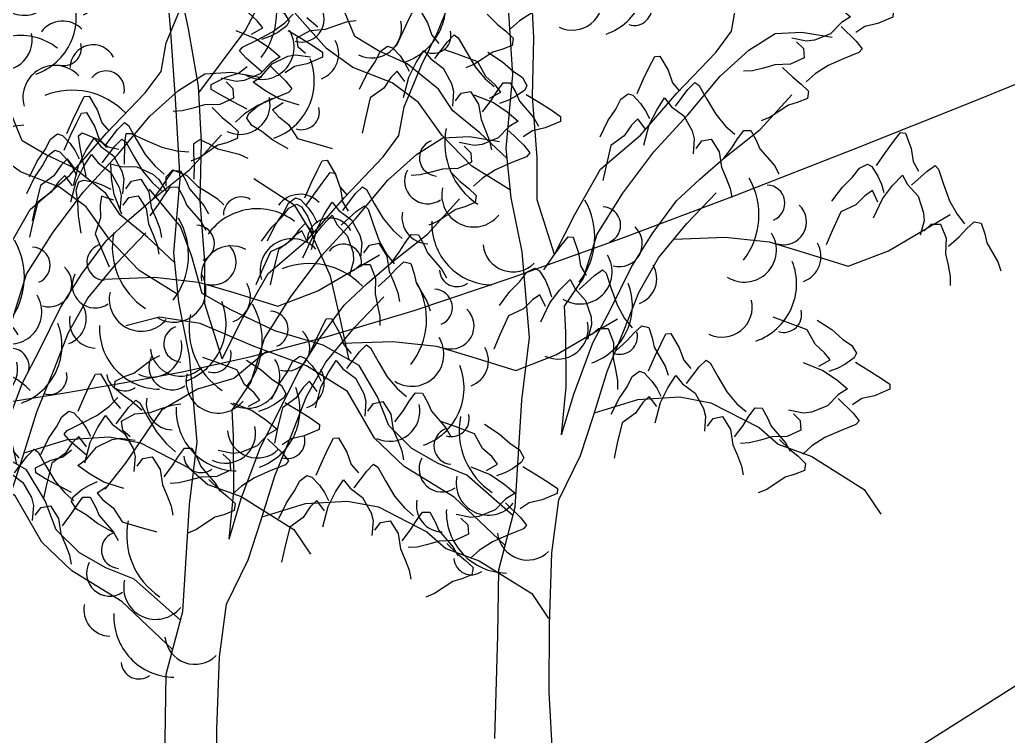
# Model space of a CAD drawing. Extents: x 524954 to 526204, y 9523489 to 9524010.
# Drawn here: x 526078.41 to 526086, y 9523825.8 to 9523831.3 of the extents above; entities that cross this region are included whole.
import ezdxf

# ---------------------------------------------------------------- set-up
doc = ezdxf.new("R2010")
doc.units = 0
doc.linetypes.add('ACAD_ISO12W100', pattern=[21, 12, -3, 0, -3, 0, -3])
for name, color, linetype in [('Arbre', 34, 'ACAD_ISO12W100'), ('CN_01_00', 3, 'Continuous'), ('CN_02_00', 4, 'Continuous')]:
    doc.layers.add(name, color=color, linetype=linetype)

# ---------------------------------------------------------------- blocks, each defined once
blk = doc.blocks.new('v088')
at = {"linetype": 'Continuous'}
for p, q in [((-0.3105, 8.0091), (-0.3597, 8.574)), ((-0.1735, 7.9995), (-0.2426, 8.3277)), ((0.2621, 7.9837), (0.4236, 8.2918)), ((1.7363, 7.971), (1.8546, 8.2596)), ((2.4672, 8.1253), (2.3672, 8.0611)), ((2.1174, 8.1109), (2.1954, 8.0349)), ((2.3672, 8.0611), (2.2979, 7.9989)), ((-0.2742, 7.4626), (-0.3105, 8.0091)), ((-0.0959, 7.5596), (-0.1735, 7.9995)), ((-0.0934, 7.5087), (0.2621, 7.9837)), ((1.617, 7.726), (1.7363, 7.971)), ((2.1954, 8.0349), (2.2605, 7.9811)), ((2.2605, 7.9811), (2.3179, 7.927)), ((2.3179, 7.927), (2.3098, 7.8725)), ((1.8965, 7.8022), (1.7861, 7.8414)), ((2.1627, 7.8208), (2.0222, 7.7271)), ((2.1227, 7.8203), (2.2353, 7.7465)), ((2.2308, 7.8405), (2.1627, 7.8208)), ((2.3098, 7.8725), (2.2308, 7.8405)), ((2.0465, 7.7461), (1.8965, 7.8022)), ((2.1075, 7.6343), (2.0465, 7.7461)), ((2.2353, 7.7465), (2.3169, 7.6746)), ((1.4808, 7.3998), (1.617, 7.726)), ((2.0222, 7.7271), (1.9545, 7.6997)), ((2.3169, 7.6746), (2.3894, 7.6252)), ((2.1809, 7.5696), (2.1075, 7.6343)), ((2.3894, 7.6252), (2.424, 7.5657)), ((-0.0745, 7.1309), (-0.0959, 7.5596)), ((2.1373, 7.4666), (2.223, 7.5144)), ((2.223, 7.5144), (2.1809, 7.5696)), ((2.407, 7.5299), (2.337, 7.4793)), ((2.424, 7.5657), (2.407, 7.5299)), ((-0.2365, 6.8477), (-0.2742, 7.4626)), ((2.0162, 7.4937), (2.1664, 7.4338)), ((2.1664, 7.4338), (2.2711, 7.3633)), ((2.2772, 7.4485), (2.2132, 7.4252)), ((2.337, 7.4793), (2.2772, 7.4485)), ((2.4169, 7.4959), (2.521, 7.4331)), ((2.521, 7.4331), (2.6094, 7.377)), ((-1.4491, 7.1395), (-1.5474, 7.38)), ((1.4418, 7.1813), (1.4808, 7.3998)), ((2.2711, 7.3633), (2.3565, 7.2916)), ((2.6094, 7.377), (2.6819, 7.3276)), ((-1.985, 7.2461), (-1.9201, 7.3129)), ((-1.6648, 7.048), (-1.9323, 7.3471)), ((-1.7325, 7.2133), (-1.8154, 7.2839)), ((-1.0336, 7.2746), (-0.9936, 7.3527)), ((-0.9936, 7.3527), (-0.9551, 7.3561)), ((-0.9551, 7.3561), (-0.8913, 7.2468)), ((2.3565, 7.2916), (2.286, 7.2486)), ((2.6805, 7.289), (2.5641, 7.2392)), ((2.6819, 7.3276), (2.6805, 7.289)), ((-2.0805, 7.1754), (-1.985, 7.2461)), ((-1.6722, 7.1979), (-1.587, 7.2285)), ((-1.587, 7.2285), (-1.5051, 7.2548)), ((-1.5051, 7.2548), (-1.4365, 7.2638)), ((-1.0783, 7.18), (-1.0336, 7.2746)), ((-0.8913, 7.2468), (-0.8575, 7.1514)), ((2.286, 7.2486), (2.2028, 7.1624)), ((2.2841, 7.2177), (2.3991, 7.1055)), ((2.4653, 7.2176), (2.395, 7.1707)), ((2.5641, 7.2392), (2.4653, 7.2176)), ((-2.2004, 7.1132), (-2.0805, 7.1754)), ((-1.8923, 7.1303), (-1.791, 7.1862)), ((-1.8828, 7.0578), (-1.8923, 7.1303)), ((-1.791, 7.1862), (-1.6722, 7.1979)), ((-1.2665, 7.0314), (-1.4491, 7.1395)), ((-1.1277, 7.0688), (-1.0783, 7.18)), ((-0.8575, 7.1514), (-0.8023, 7.0875)), ((-0.7381, 7.0997), (-0.6855, 7.1528)), ((-0.6855, 7.1528), (-0.654, 7.1313)), ((-0.654, 7.1313), (-0.5947, 7.0251)), ((-0.0837, 6.6768), (-0.0745, 7.1309)), ((1.3209, 7.0171), (1.4418, 7.1813)), ((1.5755, 7.0348), (1.778, 7.1634)), ((1.778, 7.1634), (1.983, 7.1739)), ((1.983, 7.1739), (2.2139, 7.1352)), ((2.2028, 7.1624), (2.0788, 7.1122)), ((-2.333, 7.0298), (-2.3098, 7.06)), ((-2.3098, 7.06), (-2.2004, 7.1132)), ((-1.8262, 7.0109), (-1.8828, 7.0578)), ((-1.2526, 7.0255), (-1.1978, 7.0672)), ((-1.1978, 7.0672), (-1.1602, 7.0548)), ((-1.1602, 7.0548), (-1.1012, 6.9916)), ((-0.8351, 6.9716), (-0.7381, 7.0997)), ((2.0176, 7.1045), (1.9044, 7.1282)), ((1.9408, 7.0996), (1.9941, 7.049)), ((2.0788, 7.1122), (2.0176, 7.1045)), ((2.3991, 7.1055), (2.4452, 7.0467)), ((-2.283, 6.9743), (-2.333, 7.0298)), ((-2.0833, 6.9307), (-1.963, 6.9891)), ((-1.963, 6.9891), (-1.9025, 7.0009)), ((-1.9025, 7.0009), (-1.7879, 6.9849)), ((-1.4628, 6.9029), (-1.6648, 7.048)), ((-1.2925, 6.9474), (-1.2526, 7.0255)), ((-1.0467, 6.9303), (-1.2665, 7.0314)), ((-1.1012, 6.9916), (-1.0633, 6.9361)), ((-0.978, 6.9406), (-0.9175, 7.0343)), ((-0.9175, 7.0343), (-0.8661, 6.9697)), ((-0.5947, 7.0251), (-0.5257, 6.909)), ((0.8128, 6.9092), (0.8527, 6.9872)), ((0.8527, 6.9872), (0.8913, 6.9906)), ((0.8913, 6.9906), (0.9551, 6.8814)), ((1.0227, 6.7061), (1.3209, 7.0171)), ((1.3557, 6.8374), (1.5755, 7.0348)), ((1.9941, 7.049), (1.9988, 6.9761)), ((2.4201, 7.0181), (2.3073, 6.9725)), ((2.4452, 7.0467), (2.4201, 7.0181)), ((-2.3415, 6.858), (-2.2745, 6.9095)), ((-2.1607, 6.8701), (-2.283, 6.9743)), ((-2.1606, 6.8391), (-2.0833, 6.9307)), ((-1.1618, 6.7848), (-1.4628, 6.9029)), ((-1.3538, 6.8575), (-1.2925, 6.9474)), ((-1.0633, 6.9361), (-1.0322, 6.8755)), ((-0.8063, 6.7363), (-1.0467, 6.9303)), ((-1.0349, 6.828), (-0.978, 6.9406)), ((-0.8661, 6.9697), (-0.7702, 6.8978)), ((-0.5257, 6.909), (-0.4496, 6.8178)), ((0.7681, 6.8145), (0.8128, 6.9092)), ((1.7747, 6.9234), (1.6876, 6.8986)), ((1.8939, 6.9271), (1.7747, 6.9234)), ((1.8337, 6.904), (1.9118, 6.828)), ((1.9988, 6.9761), (1.8939, 6.9271)), ((2.1835, 6.9184), (2.0835, 6.8543)), ((2.3073, 6.9725), (2.1835, 6.9184)), ((-2.5514, 6.7723), (-2.4387, 6.8298)), ((-2.4387, 6.8298), (-2.3415, 6.858)), ((-2.228, 6.7914), (-2.1606, 6.8391)), ((-1.413, 6.7366), (-1.3538, 6.8575)), ((-1.122, 6.8741), (-1.1715, 6.8255)), ((-1.0639, 6.7951), (-1.122, 6.8741)), ((-1.0757, 6.6715), (-1.0349, 6.828)), ((-0.7702, 6.8978), (-0.705, 6.781)), ((-0.2869, 6.2807), (-0.2365, 6.8477)), ((0.9551, 6.8814), (0.9888, 6.786)), ((1.107, 6.54), (1.3557, 6.8374)), ((1.6041, 6.8779), (1.535, 6.8736)), ((1.6876, 6.8986), (1.6041, 6.8779)), ((1.9118, 6.828), (1.9768, 6.7743)), ((2.0835, 6.8543), (2.0142, 6.7921)), ((-2.5502, 6.7337), (-2.5514, 6.7723)), ((-2.1379, 6.7256), (-2.228, 6.7914)), ((-1.1715, 6.8255), (-1.2266, 6.7446)), ((-0.9597, 6.6336), (-1.1618, 6.7848)), ((-0.705, 6.781), (-0.6897, 6.7213)), ((-0.4496, 6.8178), (-0.3793, 6.7567)), ((-0.357, 6.7218), (-0.3104, 6.7855)), ((-0.3104, 6.7855), (-0.2553, 6.7842)), ((-0.2553, 6.7842), (-0.2138, 6.7099)), ((0.7187, 6.7034), (0.7681, 6.8145)), ((0.9888, 6.786), (1.0441, 6.7221)), ((1.1083, 6.7343), (1.1609, 6.7873)), ((1.1609, 6.7873), (1.1923, 6.7659)), ((1.1923, 6.7659), (1.2517, 6.6597)), ((1.9768, 6.7743), (2.0342, 6.7201)), ((-2.4746, 6.6893), (-2.5502, 6.7337)), ((-2.3827, 6.6392), (-2.4746, 6.6893)), ((-2.0288, 6.6624), (-2.1379, 6.7256)), ((-1.2266, 6.7446), (-1.3299, 6.6702)), ((-0.6972, 6.5707), (-0.8063, 6.7363)), ((-0.6897, 6.7213), (-0.6991, 6.6059)), ((-0.6753, 6.6457), (-0.6318, 6.7049)), ((-0.6318, 6.7049), (-0.56, 6.7185)), ((-0.56, 6.7185), (-0.4983, 6.6206)), ((-0.4022, 6.6506), (-0.357, 6.7218)), ((-0.2138, 6.7099), (-0.1857, 6.6447)), ((-0.0491, 6.2111), (-0.0837, 6.6768)), ((0.5938, 6.6601), (0.6485, 6.7018)), ((0.6485, 6.7018), (0.6861, 6.6893)), ((0.6861, 6.6893), (0.7451, 6.6262)), ((0.7433, 6.3831), (1.0227, 6.7061)), ((1.0112, 6.6062), (1.1083, 6.7343)), ((1.6628, 6.4272), (1.906, 6.6935)), ((2.0342, 6.7201), (2.0261, 6.6656)), ((-2.2745, 6.5836), (-2.3827, 6.6392)), ((-2.2624, 6.5503), (-2.1959, 6.6055)), ((-2.1959, 6.6055), (-2.1384, 6.6402)), ((-2.1384, 6.6402), (-2.076, 6.6678)), ((-1.9976, 6.6315), (-2.0798, 6.5781)), ((-1.8748, 6.6127), (-2.0288, 6.6624)), ((-1.3299, 6.6702), (-1.3669, 6.5144)), ((-0.7803, 6.3824), (-0.9597, 6.6336)), ((-0.4983, 6.6206), (-0.4798, 6.5027)), ((-0.4679, 6.5637), (-0.4022, 6.6506)), ((-0.1857, 6.6447), (-0.0753, 6.5169)), ((0.5538, 6.582), (0.5938, 6.6601)), ((0.7451, 6.6262), (0.7831, 6.5707)), ((0.8684, 6.5752), (0.9289, 6.6689)), ((0.9289, 6.6689), (0.9803, 6.6043)), ((0.9803, 6.6043), (1.0762, 6.5324)), ((1.2517, 6.6597), (1.3207, 6.5436)), ((1.879, 6.6139), (1.7385, 6.5203)), ((1.9472, 6.6337), (1.879, 6.6139)), ((2.0261, 6.6656), (1.9472, 6.6337)), ((-2.2769, 6.5134), (-2.2624, 6.5503)), ((-2.0798, 6.5781), (-2.0342, 6.5259)), ((-2.0342, 6.5259), (-1.9565, 6.4662)), ((-0.4884, 6.4009), (-0.6972, 6.5707)), ((0.4926, 6.4921), (0.5538, 6.582)), ((0.7831, 6.5707), (0.8142, 6.5101)), ((0.8114, 6.4626), (0.8684, 6.5752)), ((0.8455, 6.2546), (1.107, 6.54)), ((1.0762, 6.5324), (1.1414, 6.4156)), ((1.3207, 6.5436), (1.3968, 6.4523)), ((-2.2384, 6.4564), (-2.2769, 6.5134)), ((-2.1628, 6.412), (-2.2384, 6.4564)), ((-1.9565, 6.4662), (-1.8881, 6.3588)), ((-1.3669, 6.5144), (-1.3922, 6.3999)), ((-0.4798, 6.5027), (-0.4444, 6.4194)), ((-0.0753, 6.5169), (-0.0397, 6.4532)), ((0.4333, 6.3712), (0.4926, 6.4921)), ((0.6749, 6.4601), (0.6198, 6.3792)), ((0.7244, 6.5087), (0.6749, 6.4601)), ((0.7824, 6.4297), (0.7244, 6.5087)), ((0.7707, 6.306), (0.8114, 6.4626)), ((1.3968, 6.4523), (1.4671, 6.3913)), ((1.7385, 6.5203), (1.6708, 6.4929)), ((-3.5682, 6.3771), (-3.539, 6.4025)), ((-3.5548, 6.2904), (-3.5682, 6.3771)), ((-3.539, 6.4025), (-3.4232, 6.3514)), ((-3.2129, 6.3221), (-3.2014, 6.3959)), ((-3.2014, 6.3959), (-3.1633, 6.397)), ((-3.1633, 6.397), (-3.053, 6.3458)), ((-2.0765, 6.3457), (-2.1628, 6.412)), ((-0.5514, 6.1446), (-0.7803, 6.3824)), ((-0.2789, 6.2036), (-0.4884, 6.4009)), ((-0.4444, 6.4194), (-0.4135, 6.3391)), ((0.4379, 6.1217), (0.7433, 6.3831)), ((0.6198, 6.3792), (0.5164, 6.3047)), ((1.1414, 6.4156), (1.1567, 6.3559)), ((1.3814, 6.2037), (1.6628, 6.4272)), ((1.4894, 6.3564), (1.536, 6.4201)), ((1.536, 6.4201), (1.5911, 6.4188)), ((1.5911, 6.4188), (1.6326, 6.3444)), ((2.6849, 6.3343), (2.7388, 6.4036)), ((2.7388, 6.4036), (2.7772, 6.3997)), ((2.7772, 6.3997), (2.8196, 6.2805)), ((-3.4232, 6.3514), (-3.3399, 6.2939)), ((-3.2164, 6.1615), (-3.2129, 6.3221)), ((-3.053, 6.3458), (-2.929, 6.2922)), ((-2.6826, 6.2395), (-2.6821, 6.3185)), ((-2.6821, 6.3185), (-2.6368, 6.3497)), ((-2.6368, 6.3497), (-2.5596, 6.3138)), ((-2.5596, 6.3138), (-2.4986, 6.2775)), ((-1.9592, 6.2797), (-2.0765, 6.3457)), ((-1.8881, 6.3588), (-1.7347, 6.313)), ((-1.7347, 6.313), (-1.6219, 6.2812)), ((-0.4135, 6.3391), (-0.4006, 6.2711)), ((0.5164, 6.3047), (0.4795, 6.1489)), ((1.1567, 6.3559), (1.1472, 6.2405)), ((1.171, 6.2803), (1.2146, 6.3394)), ((1.2146, 6.3394), (1.2864, 6.3531)), ((1.2864, 6.3531), (1.3481, 6.2552)), ((1.4442, 6.2852), (1.4894, 6.3564)), ((1.6326, 6.3444), (1.6606, 6.2793)), ((2.6234, 6.2497), (2.6849, 6.3343)), ((-3.5355, 6.1876), (-3.5548, 6.2904)), ((-3.3399, 6.2939), (-3.2577, 6.2746)), ((-2.929, 6.2922), (-2.8139, 6.2629)), ((-2.8139, 6.2629), (-2.7211, 6.2547)), ((-2.6774, 6.1553), (-2.6826, 6.2395)), ((-2.4986, 6.2775), (-2.3343, 6.2387)), ((-2.3343, 6.2387), (-2.2681, 6.208)), ((-0.2479, 5.9022), (-0.2869, 6.2807)), ((0.6096, 5.9388), (0.8455, 6.2546)), ((1.3481, 6.2552), (1.3665, 6.1373)), ((1.3784, 6.1983), (1.4442, 6.2852)), ((1.6606, 6.2793), (1.771, 6.1515)), ((2.5541, 6.1497), (2.6234, 6.2497)), ((2.8196, 6.2805), (2.8349, 6.1805)), ((-3.5103, 6.0686), (-3.5355, 6.1876)), ((-3.3198, 6.1639), (-3.2403, 6.1417)), ((-3.3139, 6.0525), (-3.3198, 6.1639)), ((-2.6797, 6.0464), (-2.6774, 6.1553)), ((-0.2539, 5.9607), (-0.5514, 6.1446)), ((-0.0486, 5.8877), (-0.0491, 6.2111)), ((0.4795, 6.1489), (0.4542, 6.0345)), ((1.1982, 6.0444), (1.3814, 6.2037)), ((1.771, 6.1515), (1.8066, 6.0878)), ((2.4234, 6.1305), (2.4849, 6.1612)), ((2.4849, 6.1612), (2.5195, 6.142)), ((2.8349, 6.1805), (2.8773, 6.1074)), ((2.9427, 6.1074), (3.0042, 6.1497)), ((3.0042, 6.1497), (3.0311, 6.1228)), ((-3.2403, 6.1417), (-3.1205, 6.1398)), ((-3.1205, 6.1398), (-2.9991, 6.0834)), ((-2.9991, 6.0834), (-2.9517, 6.044)), ((-2.8952, 6.0647), (-2.845, 6.1178)), ((-2.845, 6.1178), (-2.7377, 6.0747)), ((-2.7377, 6.0747), (-2.6536, 5.99)), ((0.2399, 5.7756), (0.4379, 6.1217)), ((1.3665, 6.1373), (1.4019, 6.054)), ((2.3695, 6.0612), (2.4234, 6.1305)), ((2.5195, 6.142), (2.5657, 6.0689)), ((2.5657, 6.0689), (2.5926, 6.0074)), ((2.6772, 5.9958), (2.7542, 6.0766)), ((2.7542, 6.0766), (2.7926, 6.0035)), ((2.8234, 5.9997), (2.9427, 6.1074)), ((3.0311, 6.1228), (3.0696, 6.0074)), ((-3.5861, 5.9603), (-3.5662, 6.0262)), ((-3.5662, 6.0262), (-3.5284, 6.0381)), ((-3.5284, 6.0381), (-3.4436, 6.0215)), ((-3.4436, 6.0215), (-3.3804, 5.9989)), ((-3.3804, 5.9989), (-3.3196, 5.968)), ((-3.294, 5.9279), (-3.3139, 6.0525)), ((-2.9517, 6.044), (-2.8917, 5.945)), ((-2.8958, 5.9912), (-2.8952, 6.0647)), ((-1.9071, 5.8427), (-2.2223, 6.0475)), ((1.0213, 5.879), (1.1982, 6.0444)), ((1.4019, 6.054), (1.4328, 5.9737)), ((2.2926, 5.9843), (2.3695, 6.0612)), ((2.5926, 6.0074), (2.6118, 5.942)), ((2.6003, 5.8958), (2.6772, 5.9958)), ((2.7926, 6.0035), (2.8734, 5.9151)), ((3.0696, 6.0074), (3.1158, 5.8804)), ((-3.5727, 5.8736), (-3.5861, 5.9603)), ((-3.2352, 5.7773), (-3.294, 5.9279)), ((-2.7868, 5.6812), (-3.0229, 5.9686)), ((-2.6536, 5.99), (-2.576, 5.9433)), ((-2.576, 5.9433), (-2.5039, 5.8964)), ((0.4109, 5.6237), (0.6096, 5.9388)), ((1.0995, 5.7065), (1.3247, 5.9413)), ((1.4328, 5.9737), (1.4458, 5.9057)), ((2.2118, 5.8766), (2.2926, 5.9843)), ((2.4657, 5.9189), (2.3964, 5.8497)), ((2.5234, 5.9574), (2.4657, 5.9189)), ((2.5657, 5.8689), (2.5234, 5.9574)), ((-3.5695, 5.7648), (-3.5727, 5.8736)), ((-3.3915, 5.9142), (-3.4031, 5.8459)), ((-3.4031, 5.8459), (-3.4003, 5.748)), ((-3.2981, 5.8843), (-3.3915, 5.9142)), ((-2.5039, 5.8964), (-2.4536, 5.8489)), ((-1.7911, 5.6523), (-1.9071, 5.8427)), ((-0.1646, 5.4873), (-0.2479, 5.9022)), ((0.0846, 5.4676), (-0.0486, 5.8877)), ((0.8338, 5.6263), (1.0213, 5.879)), ((2.3964, 5.8497), (2.281, 5.7958)), ((2.5311, 5.7497), (2.6003, 5.8958)), ((2.8734, 5.9151), (2.9157, 5.7881)), ((3.1158, 5.8804), (3.1734, 5.7766)), ((-3.5466, 5.6322), (-3.5695, 5.7648)), ((0.0846, 5.4676), (0.2399, 5.7756)), ((2.281, 5.7958), (2.2156, 5.6496)), ((2.6462, 5.4963), (3.1193, 5.7735)), ((2.9157, 5.7881), (2.9196, 5.7266)), ((3.1734, 5.7766), (3.2311, 5.7035)), ((-3.4003, 5.748), (-3.4403, 5.6271)), ((0.8812, 5.4407), (1.0995, 5.7065)), ((2.9196, 5.7266), (2.8888, 5.615)), ((2.9196, 5.6496), (2.9734, 5.6996)), ((2.9734, 5.6996), (3.0465, 5.6996)), ((3.0465, 5.6996), (3.0888, 5.5919)), ((3.2465, 5.665), (3.3042, 5.7189)), ((3.3042, 5.7189), (3.3581, 5.7073)), ((3.3581, 5.7073), (3.385, 5.6266)), ((-3.4403, 5.6271), (-3.3789, 5.4792)), ((-2.7013, 5.4591), (-2.7868, 5.6812)), ((-1.6346, 5.3011), (-1.7911, 5.6523)), ((0.3061, 5.2857), (0.4109, 5.6237)), ((0.6713, 5.3679), (0.8338, 5.6263)), ((2.2156, 5.6496), (2.1695, 5.5419)), ((3.1888, 5.6035), (3.2465, 5.665)), ((3.385, 5.6266), (3.4004, 5.5573)), ((1.0006, 5.5861), (1.394, 5.6007)), ((1.394, 5.6007), (1.7306, 5.5642)), ((1.7306, 5.5642), (1.9997, 5.4827)), ((3.0888, 5.5919), (3.085, 5.4727)), ((3.1081, 5.5304), (3.1888, 5.6035)), ((3.4004, 5.5573), (3.485, 5.4112)), ((-3.3789, 5.4792), (-3.3323, 5.3717)), ((-0.1073, 4.8293), (-0.1646, 5.4873)), ((1.9997, 5.4827), (2.3377, 5.3779)), ((2.3377, 5.3779), (2.6462, 5.4963)), ((3.085, 5.4727), (3.1042, 5.3842)), ((-2.6206, 5.1685), (-2.7013, 5.4591)), ((0.7312, 5.1764), (0.8812, 5.4407)), ((3.485, 5.4112), (3.5081, 5.3419)), ((0.5102, 5.0412), (0.6713, 5.3679)), ((3.1042, 5.3842), (3.1196, 5.2996)), ((-1.5592, 4.9668), (-1.6346, 5.3011)), ((0.1613, 5.0712), (0.3061, 5.2857)), ((3.1196, 5.2996), (3.1196, 5.2304)), ((-2.4003, 5.0425), (-2.6206, 5.1685)), ((0.6191, 4.888), (0.7312, 5.1764)), ((-2.0611, 4.8817), (-2.4003, 5.0425)), ((0.1717, 4.8724), (0.1613, 5.0712)), ((0.3786, 4.7897), (0.5102, 5.0412)), ((-2.9464, 4.9876), (-3.2062, 4.92)), ((-2.6344, 4.9381), (-2.9464, 4.9876)), ((-2.2328, 4.7662), (-2.6344, 4.9381)), ((-1.7068, 4.8945), (-1.6668, 4.9726)), ((-1.6668, 4.9726), (-1.6283, 4.976)), ((-1.6283, 4.976), (-1.5645, 4.8667)), ((-1.4917, 4.6586), (-1.5592, 4.9668)), ((1.8724, 4.9461), (1.762, 4.9854)), ((2.0224, 4.89), (1.8724, 4.9461)), ((2.0987, 4.9642), (2.2113, 4.8904)), ((-1.6919, 4.7713), (-2.0611, 4.8817)), ((-1.7514, 4.7999), (-1.7068, 4.8945)), ((-1.5645, 4.8667), (-1.5307, 4.7714)), ((0.1743, 4.4496), (0.1717, 4.8724)), ((0.489, 4.5681), (0.6191, 4.888)), ((0.8993, 4.7791), (0.9393, 4.8572)), ((0.9393, 4.8572), (0.9778, 4.8606)), ((0.9778, 4.8606), (1.0416, 4.7513)), ((2.0834, 4.7783), (2.0224, 4.89)), ((2.2113, 4.8904), (2.2929, 4.8185)), ((-1.8008, 4.6887), (-1.7514, 4.7999)), ((-0.1657, 4.3492), (-0.1073, 4.8293)), ((0.2314, 4.3948), (0.3786, 4.7897)), ((0.8546, 4.6845), (0.8993, 4.7791)), ((2.1569, 4.7135), (2.0834, 4.7783)), ((2.2929, 4.8185), (2.3654, 4.7691)), ((-2.1227, 4.7254), (-2.3768, 4.5144)), ((-1.8192, 4.6131), (-2.2328, 4.7662)), ((-1.415, 4.6154), (-1.6919, 4.7713)), ((-1.5307, 4.7714), (-1.4755, 4.7074)), ((-1.5083, 4.5916), (-1.4112, 4.7196)), ((-1.4112, 4.7196), (-1.3587, 4.7727)), ((-1.3587, 4.7727), (-1.3272, 4.7513)), ((-1.3272, 4.7513), (-1.2679, 4.6451)), ((1.0416, 4.7513), (1.0754, 4.656)), ((2.1989, 4.6584), (2.1569, 4.7135)), ((2.3654, 4.7691), (2.4, 4.7096)), ((2.4, 4.7096), (2.383, 4.6739)), ((-3.1435, 4.5571), (-3.0095, 4.66)), ((-3.0095, 4.66), (-2.9439, 4.6918)), ((-1.9657, 4.5674), (-1.9257, 4.6454)), ((-1.9257, 4.6454), (-1.871, 4.6871)), ((-1.871, 4.6871), (-1.8334, 4.6747)), ((-1.8334, 4.6747), (-1.7744, 4.6115)), ((-1.6512, 4.5605), (-1.5907, 4.6542)), ((-1.5907, 4.6542), (-1.5392, 4.5896)), ((-1.2679, 4.6451), (-1.1988, 4.529)), ((0.8053, 4.5733), (0.8546, 4.6845)), ((1.0754, 4.656), (1.1306, 4.592)), ((1.1948, 4.6042), (1.2474, 4.6573)), ((1.2474, 4.6573), (1.2789, 4.6359)), ((1.2789, 4.6359), (1.3382, 4.5297)), ((1.9921, 4.6376), (2.1424, 4.5777)), ((2.1133, 4.6106), (2.1989, 4.6584)), ((2.383, 4.6739), (2.3129, 4.6232)), ((2.3928, 4.6398), (2.497, 4.577)), ((-3.2101, 4.5328), (-3.1435, 4.5571)), ((-2.0269, 4.4774), (-1.9657, 4.5674)), ((-1.5041, 4.4145), (-1.8192, 4.6131)), ((-1.7744, 4.6115), (-1.7365, 4.5561)), ((-1.7365, 4.5561), (-1.7054, 4.4954)), ((-1.7081, 4.4479), (-1.6512, 4.5605)), ((-1.5392, 4.5896), (-1.4434, 4.5178)), ((-1.2732, 4.3758), (-1.415, 4.6154)), ((0.3841, 4.2301), (0.489, 4.5681)), ((0.6804, 4.53), (0.7351, 4.5718)), ((0.7351, 4.5718), (0.7727, 4.5593)), ((0.7727, 4.5593), (0.8317, 4.4961)), ((1.0978, 4.4762), (1.1948, 4.6042)), ((2.1424, 4.5777), (2.247, 4.5072)), ((2.2532, 4.5924), (2.1892, 4.5691)), ((2.3129, 4.6232), (2.2532, 4.5924)), ((2.497, 4.577), (2.5853, 4.5209)), ((-3.2911, 4.4407), (-3.2867, 4.4956)), ((-3.2867, 4.4956), (-3.2101, 4.5328)), ((-2.3768, 4.5144), (-2.655, 4.434)), ((-2.0862, 4.3565), (-2.0269, 4.4774)), ((-1.7952, 4.494), (-1.8447, 4.4455)), ((-1.7371, 4.415), (-1.7952, 4.494)), ((-1.4434, 4.5178), (-1.3781, 4.401)), ((-1.1988, 4.529), (-1.1228, 4.4377)), ((0.6404, 4.452), (0.6804, 4.53)), ((0.8317, 4.4961), (0.8696, 4.4407)), ((0.9549, 4.4451), (1.0154, 4.5388)), ((1.0154, 4.5388), (1.0668, 4.4742)), ((1.3382, 4.5297), (1.4072, 4.4136)), ((2.247, 4.5072), (2.3325, 4.4356)), ((2.5853, 4.5209), (2.6578, 4.4715)), ((-3.2303, 4.3905), (-3.2911, 4.4407)), ((-2.655, 4.434), (-2.9315, 4.2727)), ((-1.8447, 4.4455), (-1.8998, 4.3645)), ((-1.7488, 4.2914), (-1.7081, 4.4479)), ((-1.2976, 4.0581), (-1.5041, 4.4145)), ((-1.3781, 4.401), (-1.3629, 4.3412)), ((-1.1228, 4.4377), (-1.0524, 4.3767)), ((-1.0302, 4.3418), (-0.9835, 4.4054)), ((-0.9835, 4.4054), (-0.9285, 4.4041)), ((-0.9285, 4.4041), (-0.8869, 4.3298)), ((0.1384, 4.0819), (0.1743, 4.4496)), ((0.5791, 4.362), (0.6404, 4.452)), ((0.8696, 4.4407), (0.9007, 4.38)), ((0.898, 4.3325), (0.9549, 4.4451)), ((1.0668, 4.4742), (1.1627, 4.4024)), ((1.1627, 4.4024), (1.228, 4.2856)), ((1.4072, 4.4136), (1.4833, 4.3223)), ((2.3325, 4.4356), (2.262, 4.3926)), ((2.6564, 4.4329), (2.5401, 4.3831)), ((2.6578, 4.4715), (2.6564, 4.4329)), ((-3.3314, 4.3035), (-3.2664, 4.3702)), ((-3.1617, 4.3413), (-3.2303, 4.3905)), ((-3.0788, 4.2707), (-3.1617, 4.3413)), ((-1.8998, 4.3645), (-2.0031, 4.2901)), ((-1.3629, 4.3412), (-1.3723, 4.2259)), ((-1.3485, 4.2656), (-1.3049, 4.3248)), ((-1.3049, 4.3248), (-1.2331, 4.3384)), ((-1.1877, 4.1537), (-1.2732, 4.3758)), ((-1.2331, 4.3384), (-1.1715, 4.2405)), ((-1.0754, 4.2705), (-1.0302, 4.3418)), ((-0.8869, 4.3298), (-0.8589, 4.2646)), ((-0.2169, 3.5272), (-0.1657, 4.3492)), ((0.1384, 4.0819), (0.2314, 4.3948)), ((0.3911, 4.2526), (0.7235, 4.3553)), ((0.5199, 4.2411), (0.5791, 4.362)), ((0.7614, 4.3301), (0.7063, 4.2491)), ((0.7235, 4.3553), (1.0465, 4.3745)), ((0.8109, 4.3786), (0.7614, 4.3301)), ((0.869, 4.2996), (0.8109, 4.3786)), ((0.8572, 4.176), (0.898, 4.3325)), ((1.0465, 4.3745), (1.2838, 4.3297)), ((1.2838, 4.3297), (1.6547, 4.1385)), ((2.262, 4.3926), (2.1788, 4.3064)), ((2.2601, 4.3616), (2.3751, 4.2494)), ((2.4412, 4.3615), (2.371, 4.3146)), ((2.5401, 4.3831), (2.4412, 4.3615)), ((-3.4268, 4.2328), (-3.3314, 4.3035)), ((-2.9315, 4.2727), (-3.209, 3.8627)), ((-3.1373, 4.2436), (-3.0186, 4.2553)), ((-3.0186, 4.2553), (-2.9333, 4.2859)), ((-2.9333, 4.2859), (-2.8514, 4.3121)), ((-2.8514, 4.3121), (-2.7828, 4.3211)), ((-2.0031, 4.2901), (-2.0401, 4.1343)), ((-1.1411, 4.1837), (-1.0754, 4.2705)), ((-0.8589, 4.2646), (-0.7485, 4.1368)), ((0.7063, 4.2491), (0.603, 4.1747)), ((1.228, 4.2856), (1.2432, 4.2258)), ((1.4833, 4.3223), (1.5536, 4.2613)), ((1.5759, 4.2264), (1.6226, 4.29)), ((1.6226, 4.29), (1.6776, 4.2887)), ((1.6776, 4.2887), (1.7191, 4.2144)), ((1.9936, 4.2484), (1.8803, 4.2721)), ((2.0548, 4.2561), (1.9936, 4.2484)), ((2.1788, 4.3064), (2.0548, 4.2561)), ((2.3751, 4.2494), (2.4212, 4.1906)), ((-3.5467, 4.1705), (-3.4268, 4.2328)), ((-3.2386, 4.1877), (-3.1373, 4.2436)), ((-3.2291, 4.1152), (-3.2386, 4.1877)), ((-1.1715, 4.2405), (-1.153, 4.1227)), ((0.2848, 3.9233), (0.3841, 4.2301)), ((0.603, 4.1747), (0.566, 4.0189)), ((1.2432, 4.2258), (1.2338, 4.1105)), ((1.2576, 4.1502), (1.3011, 4.2094)), ((1.3011, 4.2094), (1.373, 4.223)), ((1.373, 4.223), (1.4346, 4.1251)), ((1.5307, 4.1551), (1.5759, 4.2264)), ((1.7191, 4.2144), (1.7472, 4.1493)), ((1.9168, 4.2436), (1.9701, 4.193)), ((1.9701, 4.193), (1.9747, 4.12)), ((2.4212, 4.1906), (2.396, 4.1621)), ((-3.6793, 4.0872), (-3.6561, 4.1174)), ((-3.6561, 4.1174), (-3.5467, 4.1705)), ((-3.1725, 4.0683), (-3.2291, 4.1152)), ((-2.0401, 4.1343), (-2.0653, 4.0199)), ((-1.0099, 3.9771), (-1.1877, 4.1537)), ((-1.153, 4.1227), (-1.1176, 4.0393)), ((-0.7485, 4.1368), (-0.7129, 4.0731)), ((1.4346, 4.1251), (1.4531, 4.0073)), ((1.465, 4.0683), (1.5307, 4.1551)), ((1.6547, 4.1385), (1.8004, 4.0109)), ((1.7472, 4.1493), (1.8576, 4.0214)), ((1.9747, 4.12), (1.8699, 4.071)), ((2.2833, 4.1164), (2.1595, 4.0623)), ((2.396, 4.1621), (2.2833, 4.1164)), ((-3.6294, 4.0317), (-3.6793, 4.0872)), ((-3.5071, 3.9275), (-3.6294, 4.0317)), ((-3.4297, 3.988), (-3.3093, 4.0465)), ((-3.3093, 4.0465), (-3.2488, 4.0583)), ((-3.2488, 4.0583), (-3.1342, 4.0423)), ((-1.0692, 3.839), (-1.2976, 4.0581)), ((-1.1176, 4.0393), (-1.0867, 3.9591)), ((1.5801, 4.0219), (1.511, 4.0175)), ((1.6636, 4.0426), (1.5801, 4.0219)), ((1.7506, 4.0673), (1.6636, 4.0426)), ((1.8699, 4.071), (1.7506, 4.0673)), ((1.8097, 4.0479), (1.8877, 3.9719)), ((1.8576, 4.0214), (1.8932, 3.9577)), ((2.1595, 4.0623), (2.0595, 3.9982)), ((-3.6878, 3.9154), (-3.6208, 3.9668)), ((-3.5069, 3.8964), (-3.4297, 3.988)), ((-1.0867, 3.9591), (-1.0738, 3.891)), ((-0.8085, 3.8631), (-1.0099, 3.9771)), ((0.566, 4.0189), (0.5407, 3.9045)), ((1.4531, 4.0073), (1.4885, 3.9239)), ((1.8004, 4.0109), (2.0573, 3.9168)), ((1.8877, 3.9719), (1.9528, 3.9182)), ((2.0595, 3.9982), (1.9902, 3.936)), ((-3.8977, 3.8297), (-3.785, 3.8871)), ((-3.785, 3.8871), (-3.6878, 3.9154)), ((-3.5743, 3.8488), (-3.5069, 3.8964)), ((0.1177, 3.584), (0.2848, 3.9233)), ((1.4885, 3.9239), (1.5194, 3.8437)), ((1.9528, 3.9182), (2.0102, 3.864)), ((2.0573, 3.9168), (2.4606, 3.664)), ((-3.8965, 3.791), (-3.8977, 3.8297)), ((-3.4842, 3.783), (-3.5743, 3.8488)), ((-3.209, 3.8627), (-3.3666, 3.6666)), ((-0.6849, 3.6045), (-1.0692, 3.839)), ((-0.589, 3.7744), (-0.8085, 3.8631)), ((1.5194, 3.8437), (1.5323, 3.7756)), ((2.002, 3.8096), (1.9231, 3.7776)), ((2.0102, 3.864), (2.002, 3.8096)), ((-3.8209, 3.7466), (-3.8965, 3.791)), ((-3.729, 3.6966), (-3.8209, 3.7466)), ((-3.4847, 3.6976), (-3.4223, 3.7252)), ((-3.3751, 3.7197), (-3.4842, 3.783)), ((-3.2212, 3.6701), (-3.3751, 3.7197)), ((-0.2343, 3.4611), (-0.589, 3.7744)), ((1.855, 3.7579), (1.7144, 3.6642)), ((1.9231, 3.7776), (1.855, 3.7579)), ((-3.6208, 3.641), (-3.729, 3.6966)), ((-3.6087, 3.6076), (-3.5422, 3.6629)), ((-3.5422, 3.6629), (-3.4847, 3.6976)), ((-3.3439, 3.6889), (-3.4261, 3.6355)), ((1.7144, 3.6642), (1.6468, 3.6368)), ((2.4606, 3.664), (2.589, 3.4739)), ((-3.6232, 3.5708), (-3.6087, 3.6076)), ((-3.5847, 3.5138), (-3.6232, 3.5708)), ((-3.4261, 3.6355), (-3.3805, 3.5833)), ((-3.3805, 3.5833), (-3.3028, 3.5236)), ((-0.2941, 3.234), (-0.6849, 3.6045)), ((0.064, 3.1786), (0.1177, 3.584)), ((-3.5091, 3.4694), (-3.5847, 3.5138)), ((-3.3028, 3.5236), (-3.2344, 3.4162)), ((-0.3436, 3.0457), (-0.2169, 3.5272)), ((-3.4228, 3.4031), (-3.5091, 3.4694)), ((-3.2344, 3.4162), (-3.081, 3.3703)), ((-3.3055, 3.337), (-3.4228, 3.4031)), ((-3.081, 3.3703), (-2.9682, 3.3386)), ((0.0445, 2.6247), (0.064, 3.1786)), ((-0.3518, 2.5418), (-0.3436, 3.0457)), ((0.0429, 2.1085), (0.0445, 2.6247)), ((-0.3726, 1.7516), (-0.3518, 2.5418)), ((0.1022, 1.0525), (0.0429, 2.1085))]:
    blk.add_line(p, q, dxfattribs=at)
for centre, major_axis, start_param, end_param in [((-0.0612, 8.1267), (-0.3995, 0.3995), 3.265538, 4.451253), ((1.3355, 8.1858), (-0.3298, 0.3298), 2.69514, 4.302022), ((0.6922, 8.0742), (-0.1246, 0.1246), 2.081137, 4.744996), ((-1.1385, 7.8551), (-0.1445, 0.1445), 4.692823, 6.427936), ((1.2305, 8.008), (0.1641, 0.1641), 3.478918, 5.717341), ((0.391, 7.858), (0.1741, 0.1741), 3.363922, 6.046661), ((1.7045, 7.9482), (-0.0964, 0.0964), 2.051824, 4.174223), ((-1.4642, 7.4823), (0.3298, 0.3298), 0.12682, 1.733702), ((-0.9057, 7.7012), (0.1246, 0.1246), 5.967031, 8.63089), ((0.7748, 7.8077), (-0.1445, 0.1445), 2.713295, 4.448408), ((-1.1975, 7.4726), (-0.1741, 0.1741), 4.665366, 7.348105), ((0.3258, 7.5992), (0.3298, 0.3298), 4.265936, 5.872819), ((-0.8052, 7.5365), (-0.099, 0.099), 3.680741, 6.394318), ((-1.0661, 6.9632), (-0.3995, 0.3995), 4.689978, 5.875693), ((0.2207, 7.4214), (0.1641, 0.1641), 3.478918, 5.717341), ((0.6948, 7.3616), (-0.0964, 0.0964), 2.051824, 4.174223), ((-0.1929, 6.3242), (-0.3995, 0.3995), 0.587708, 1.773422), ((-0.8122, 6.2095), (-0.099, 0.099), -0.421529, 2.292047), ((-0.8896, 6.0328), (0.1246, 0.1246), 1.864761, 4.52862), ((1.088, 5.7707), (-0.3995, 0.3995), 3.265538, 4.451253), ((1.7113, 5.8608), (0.099, 0.099), 4.31771, 7.031286), ((-1.8693, 5.7251), (0.1445, 0.1445), 6.263619, 7.998733), ((-0.535, 5.9246), (0.1741, 0.1741), 2.133893, 4.816631), ((-2.32, 5.773), (0.0964, 0.0964), 0.254619, 2.377018), ((-0.1718, 5.6024), (0.3995, 0.3995), 4.836335, 6.022049), ((1.8413, 5.7182), (-0.1246, 0.1246), 2.081137, 4.744996), ((-2.1951, 5.3523), (0.3298, 0.3298), 0.12682, 1.733702), ((-0.8824, 5.7538), (-0.1445, 0.1445), 0.590553, 2.325666), ((0.4516, 5.6925), (0.099, 0.099), 4.31771, 7.031286), ((-1.6366, 5.5711), (-0.1246, 0.1246), 4.396235, 7.060094), ((-0.3902, 5.7004), (0.3298, 0.3298), 2.307735, 3.914618), ((-1.9284, 5.3425), (0.1741, 0.1741), 6.236163, 8.918901), ((0.5816, 5.5499), (0.1246, 0.1246), 3.651933, 6.315792), ((1.5402, 5.502), (0.1741, 0.1741), 3.363922, 6.046661), ((-2.3952, 5.3012), (-0.1641, 0.1641), -1.288499, 0.949924), ((-1.536, 5.4064), (0.099, 0.099), 5.251538, 7.965114), ((-0.2336, 5.5657), (-0.1641, 0.1641), 0.892416, 3.130839), ((1.924, 5.4517), (-0.1445, 0.1445), 2.713295, 4.448408), ((0.2804, 5.3337), (0.1741, 0.1741), 3.363922, 6.046661), ((-1.7969, 4.8332), (0.3995, 0.3995), 6.260774, 7.446489), ((0.6642, 5.2834), (-0.1445, 0.1445), 2.713295, 4.448408), ((1.4749, 5.2432), (0.3298, 0.3298), 4.265936, 5.872819), ((-0.6635, 5.357), (0.0964, 0.0964), 2.435534, 4.557933), ((0.2152, 5.0749), (-0.3298, 0.3298), 2.69514, 4.302022), ((1.3699, 5.0654), (-0.1641, 0.1641), 1.908121, 4.146545), ((-2.1547, 4.8961), (-0.3995, 0.3995), 0.587708, 1.773422), ((1.844, 5.0056), (-0.0964, 0.0964), 2.051824, 4.174223), ((0.1101, 4.8971), (-0.1641, 0.1641), 1.908121, 4.146545), ((-2.774, 4.7815), (-0.099, 0.099), -0.421529, 2.292047), ((0.5842, 4.8373), (0.0964, 0.0964), 3.62262, 5.745019), ((-2.8514, 4.6047), (-0.1246, 0.1246), 0.293965, 2.957824), ((-2.4968, 4.4965), (0.1741, 0.1741), 2.133893, 4.816631), ((-2.8441, 4.3258), (-0.1445, 0.1445), 0.590553, 2.325666), ((-2.352, 4.2724), (0.3298, 0.3298), 2.307735, 3.914618), ((-0.0823, 4.1124), (0.3995, 0.3995), 2.158504, 3.344219), ((-2.1954, 4.1377), (0.1641, 0.1641), 2.463212, 4.701636), ((-0.7016, 3.9977), (0.099, 0.099), 1.149268, 3.862844), ((-2.6253, 3.929), (0.0964, 0.0964), 2.435534, 4.557933), ((-0.779, 3.821), (0.1246, 0.1246), 1.864761, 4.52862), ((-0.4244, 3.7128), (0.1741, 0.1741), 2.133893, 4.816631), ((-0.7718, 3.542), (-0.1445, 0.1445), 0.590553, 2.325666), ((-0.2796, 3.4886), (0.3298, 0.3298), 2.307735, 3.914618), ((-0.1231, 3.3539), (0.1641, 0.1641), 2.463212, 4.701636), ((-0.5529, 3.1452), (0.0964, 0.0964), 2.435534, 4.557933)]:
    blk.add_ellipse(centre, major_axis=major_axis, ratio=1, start_param=start_param, end_param=end_param, dxfattribs=at)

msp = doc.modelspace()

# ---------------------------------------------------------------- linework, layer by layer
at = {"layer": 'CN_01_00', "elevation": 301, "flags": 128}
msp.add_lwpolyline([(526085.2182, 9523825.6585), (526085.9561, 9523826.1278), (526086.7361, 9523826.6206)], dxfattribs=at)
at = {"layer": 'CN_02_00', "elevation": 302, "flags": 128}
msp.add_lwpolyline([(526074.1658, 9523827.2683), (526074.6386, 9523827.392), (526075.1263, 9523827.5308), (526075.6214, 9523827.6778), (526076.1164, 9523827.8262), (526076.6039, 9523827.969), (526077.0763, 9523828.0995), (526077.5262, 9523828.2107), (526077.9501, 9523828.2987), (526078.3602, 9523828.3711), (526078.7727, 9523828.4384), (526079.2038, 9523828.5112), (526079.6697, 9523828.6001), (526080.1866, 9523828.7155), (526080.7707, 9523828.8681), (526081.4381, 9523829.0684), (526082.1981, 9523829.323), (526083.0316, 9523829.6229), (526083.9127, 9523829.9553), (526084.8153, 9523830.3073), (526085.7135, 9523830.6661), (526086.5812, 9523831.0187)], dxfattribs=at)

# ---------------------------------------------------------------- block references
at = {"layer": 'Arbre'}
for p in [(526082.43, 9523824.03, -271.76), (526078.053, 9523823.722, -271.76), (526079.879, 9523823.23, -271.76)]:
    msp.add_blockref('v088', p, dxfattribs=at)

doc.saveas('drawing.dxf')
